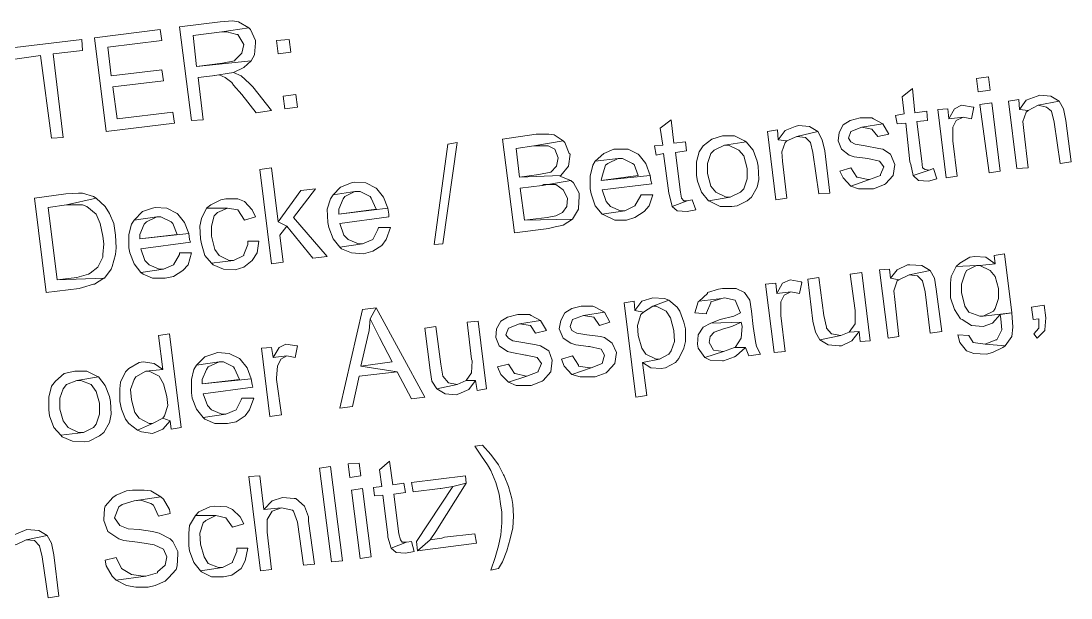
# Model space of a CAD drawing. Header units: metres. Extents: x 2713732.4 to 2713757.2, y 1226081.6 to 1226111.3.
# Drawn here: x 2713755.813 to 2713757.165, y 1226082.834 to 1226083.577 of the extents above; entities that cross this region are included whole.
import ezdxf

# ---------------------------------------------------------------- set-up
doc = ezdxf.new("R2010")
doc.units = ezdxf.units.M
doc.layers.add('einlagen_boden_erstes_og', color=7, linetype='Continuous', true_color=0x000000)

msp = doc.modelspace()

# ---------------------------------------------------------------- linework, layer by layer
at = {"layer": 'einlagen_boden_erstes_og', "color": 1, "lineweight": 0}
for points in [[(2713756.069, 1226083.5757), (2713756.0168, 1226083.5692), (2713756.032, 1226083.4486), (2713756.0472, 1226083.4497), (2713756.0407, 1226083.504), (2713756.0592, 1226083.5062), (2713756.0863, 1226083.5105), (2713756.0994, 1226083.517), (2713756.1091, 1226083.5257), (2713756.0385, 1226083.5181), (2713756.0342, 1226083.5583), (2713756.0711, 1226083.5627), (2713756.1059, 1226083.5681), (2713756.0928, 1226083.5757), (2713756.0852, 1226083.5768)], [(2713755.9918, 1226083.5659), (2713755.9071, 1226083.5551), (2713755.9223, 1226083.4345), (2713756.0103, 1226083.4453), (2713756.0081, 1226083.4595), (2713755.9364, 1226083.4508), (2713755.931, 1226083.4921), (2713755.9962, 1226083.4997), (2713755.994, 1226083.5138), (2713755.9288, 1226083.5062), (2713755.9245, 1226083.5431), (2713755.994, 1226083.5518)], [(2713756.1059, 1226083.5681), (2713756.0711, 1226083.5627), (2713756.0776, 1226083.5627), (2713756.0907, 1226083.5594), (2713756.0918, 1226083.5594), (2713756.0994, 1226083.5464), (2713756.0972, 1226083.5355), (2713756.0885, 1226083.5268), (2713756.0874, 1226083.5257), (2713756.0722, 1226083.5225), (2713756.0385, 1226083.5181), (2713756.1091, 1226083.5257), (2713756.1135, 1226083.5333), (2713756.1146, 1226083.5485), (2713756.1146, 1226083.5518), (2713756.1081, 1226083.5659)], [(2713755.8908, 1226083.5529), (2713755.7974, 1226083.542), (2713755.7985, 1226083.5268), (2713755.8376, 1226083.5322), (2713755.8517, 1226083.4258), (2713755.8669, 1226083.4269), (2713755.8539, 1226083.5344), (2713755.8919, 1226083.5388)], [(2713756.158, 1226083.5529), (2713756.1417, 1226083.5518), (2713756.1439, 1226083.5344), (2713756.1602, 1226083.5366)], [(2713756.0863, 1226083.5105), (2713756.0592, 1226083.5062), (2713756.0679, 1226083.5073), (2713756.0755, 1226083.504), (2713756.0842, 1226083.4975), (2713756.0863, 1226083.4942), (2713756.0972, 1226083.4823), (2713756.1157, 1226083.4584), (2713756.1352, 1226083.4616), (2713756.1113, 1226083.4921), (2713756.107, 1226083.4964), (2713756.0961, 1226083.5062)], [(2713757.0585, 1226083.5051), (2713757.0433, 1226083.5029), (2713757.0455, 1226083.4855), (2713757.0607, 1226083.4877)], [(2713756.1667, 1226083.4823), (2713756.1504, 1226083.4801), (2713756.1526, 1226083.4638), (2713756.1689, 1226083.466)], [(2713756.9608, 1226083.4899), (2713756.9477, 1226083.479), (2713756.9499, 1226083.4573), (2713756.939, 1226083.4551), (2713756.9412, 1226083.4443), (2713756.9521, 1226083.4453), (2713756.9575, 1226083.3954), (2713756.9586, 1226083.3921), (2713756.9618, 1226083.378), (2713756.9825, 1226083.3845), (2713756.977, 1226083.3856), (2713756.9738, 1226083.3878), (2713756.9727, 1226083.3965), (2713756.9662, 1226083.4475), (2713756.9803, 1226083.4486), (2713756.9792, 1226083.4606), (2713756.964, 1226083.4584)], [(2713757.1248, 1226083.4812), (2713757.1215, 1226083.4801), (2713757.1074, 1226083.4747), (2713757.0987, 1226083.4627), (2713757.1096, 1226083.4616), (2713757.1226, 1226083.4682), (2713757.1498, 1226083.4736), (2713757.1389, 1226083.4801)], [(2713757.0238, 1226083.4682), (2713757.0151, 1226083.4638), (2713757.0151, 1226083.4638), (2713757.0075, 1226083.4508), (2713757.0259, 1226083.453), (2713757.0368, 1226083.4508), (2713757.04, 1226083.466), (2713757.039, 1226083.466)], [(2713757.0629, 1226083.4714), (2713757.0476, 1226083.4692), (2713757.0596, 1226083.3813), (2713757.0737, 1226083.3834)], [(2713757.0976, 1226083.4758), (2713757.0846, 1226083.4736), (2713757.0954, 1226083.3867), (2713757.1096, 1226083.3878), (2713757.1041, 1226083.4356), (2713757.103, 1226083.4475), (2713757.1074, 1226083.4595), (2713757.1096, 1226083.4616), (2713757.0987, 1226083.4627)], [(2713757.1498, 1226083.4736), (2713757.1226, 1226083.4682), (2713757.1335, 1226083.466), (2713757.14, 1226083.4606), (2713757.1432, 1226083.4464), (2713757.1508, 1226083.3932), (2713757.165, 1226083.3954), (2713757.1584, 1226083.4486), (2713757.1552, 1226083.4638)], [(2713757.0064, 1226083.4638), (2713756.9933, 1226083.4627), (2713757.0042, 1226083.3747), (2713757.0183, 1226083.3769), (2713757.0129, 1226083.4225), (2713757.0129, 1226083.4247), (2713757.0129, 1226083.4399), (2713757.0172, 1226083.4486), (2713757.0259, 1226083.453), (2713757.0075, 1226083.4508)], [(2713756.6501, 1226083.4497), (2713756.636, 1226083.4388), (2713756.6392, 1226083.4171), (2713756.6284, 1226083.416), (2713756.6305, 1226083.4041), (2713756.6403, 1226083.4062), (2713756.6468, 1226083.3552), (2713756.6479, 1226083.3519), (2713756.6512, 1226083.3378), (2713756.6707, 1226083.3454), (2713756.6664, 1226083.3454), (2713756.6631, 1226083.3487), (2713756.662, 1226083.3563), (2713756.6555, 1226083.4073), (2713756.6696, 1226083.4095), (2713756.6686, 1226083.4214), (2713756.6533, 1226083.4193)], [(2713756.8141, 1226083.4421), (2713756.8098, 1226083.441), (2713756.7967, 1226083.4356), (2713756.788, 1226083.4236), (2713756.7989, 1226083.4225), (2713756.8119, 1226083.428), (2713756.8391, 1226083.4345), (2713756.8282, 1226083.441)], [(2713756.8934, 1226083.4519), (2713756.8804, 1226083.4486), (2713756.8717, 1226083.4432), (2713756.8662, 1226083.4334), (2713756.8652, 1226083.4225), (2713756.8695, 1226083.4117), (2713756.8793, 1226083.4041), (2713756.8858, 1226083.4019), (2713756.9032, 1226083.3997), (2713756.9032, 1226083.3997), (2713756.9184, 1226083.3965), (2713756.9238, 1226083.3889), (2713756.9195, 1226083.3791), (2713756.9195, 1226083.378), (2713756.9054, 1226083.3726), (2713756.8815, 1226083.3639), (2713756.8912, 1226083.3606), (2713756.9075, 1226083.3606), (2713756.9108, 1226083.3606), (2713756.9249, 1226083.3661), (2713756.926, 1226083.3671), (2713756.9358, 1226083.378), (2713756.9379, 1226083.3921), (2713756.9325, 1226083.4052), (2713756.9227, 1226083.4117), (2713756.9173, 1226083.4128), (2713756.8999, 1226083.416), (2713756.8869, 1226083.4182), (2713756.8815, 1226083.4214), (2713756.8782, 1226083.4258), (2713756.8815, 1226083.4345), (2713756.8815, 1226083.4345), (2713756.8956, 1226083.4399), (2713756.9227, 1226083.4443), (2713756.9108, 1226083.4508), (2713756.9086, 1226083.4519)], [(2713756.9227, 1226083.4443), (2713756.8956, 1226083.4399), (2713756.9086, 1226083.4377), (2713756.9162, 1226083.428), (2713756.9303, 1226083.4312)], [(2713756.4763, 1226083.4312), (2713756.4328, 1226083.4247), (2713756.448, 1226083.3041), (2713756.4926, 1226083.3096), (2713756.4969, 1226083.3107), (2713756.511, 1226083.3139), (2713756.523, 1226083.3215), (2713756.4611, 1226083.3204), (2713756.4557, 1226083.3617), (2713756.4839, 1226083.365), (2713756.5208, 1226083.3715), (2713756.5067, 1226083.3769), (2713756.5078, 1226083.378), (2713756.4546, 1226083.3758), (2713756.4502, 1226083.4128), (2713756.473, 1226083.416), (2713756.511, 1226083.4225), (2713756.4991, 1226083.4301), (2713756.4926, 1226083.4312)], [(2713756.7163, 1226083.4291), (2713756.7022, 1226083.4247), (2713756.6914, 1226083.416), (2713756.6859, 1226083.4084), (2713756.6827, 1226083.3954), (2713756.6827, 1226083.378), (2713756.6838, 1226083.3704), (2713756.6892, 1226083.3563), (2713756.6979, 1226083.3454), (2713756.7261, 1226083.3498), (2713756.7207, 1226083.3498), (2713756.7077, 1226083.3563), (2713756.7011, 1226083.3639), (2713756.6968, 1226083.3802), (2713756.6968, 1226083.3932), (2713756.7011, 1226083.4062), (2713756.7055, 1226083.4106), (2713756.7185, 1226083.4171), (2713756.7468, 1226083.4214), (2713756.7446, 1226083.4225), (2713756.7316, 1226083.4291)], [(2713756.787, 1226083.4367), (2713756.7739, 1226083.4345), (2713756.7848, 1226083.3465), (2713756.7989, 1226083.3487), (2713756.7935, 1226083.3965), (2713756.7924, 1226083.4084), (2713756.7967, 1226083.4204), (2713756.7989, 1226083.4225), (2713756.788, 1226083.4236)], [(2713756.8391, 1226083.4345), (2713756.8119, 1226083.428), (2713756.8228, 1226083.4269), (2713756.8293, 1226083.4204), (2713756.8326, 1226083.4073), (2713756.8402, 1226083.3541), (2713756.8543, 1226083.3552), (2713756.8478, 1226083.4095), (2713756.8445, 1226083.4236)], [(2713756.3449, 1226083.2889), (2713756.3622, 1226083.4182), (2713756.3742, 1226083.4204), (2713756.3557, 1226083.29), (2713756.3449, 1226083.2889)], [(2713756.511, 1226083.4225), (2713756.473, 1226083.416), (2713756.4774, 1226083.416), (2713756.4915, 1226083.416), (2713756.5002, 1226083.4117), (2713756.5045, 1226083.4008), (2713756.5024, 1226083.3899), (2713756.4948, 1226083.3823), (2713756.4795, 1226083.3791), (2713756.4546, 1226083.3758), (2713756.5078, 1226083.378), (2713756.5176, 1226083.3899), (2713756.5176, 1226083.3899), (2713756.5197, 1226083.4052), (2713756.5187, 1226083.4062), (2713756.5132, 1226083.4204)], [(2713756.7468, 1226083.4214), (2713756.7185, 1226083.4171), (2713756.724, 1226083.4171), (2713756.737, 1226083.4106), (2713756.7435, 1226083.403), (2713756.7478, 1226083.3867), (2713756.7478, 1226083.3737), (2713756.7435, 1226083.3606), (2713756.7392, 1226083.3563), (2713756.7261, 1226083.3498), (2713756.6979, 1226083.3454), (2713756.7001, 1226083.3443), (2713756.7131, 1226083.3378), (2713756.7283, 1226083.3378), (2713756.7348, 1226083.3389), (2713756.7478, 1226083.3454), (2713756.7533, 1226083.3498), (2713756.7609, 1226083.3628), (2713756.7631, 1226083.3726), (2713756.762, 1226083.3899), (2713756.7609, 1226083.3965), (2713756.7555, 1226083.4106)], [(2713756.5523, 1226083.3965), (2713756.5491, 1226083.391), (2713756.5458, 1226083.3769), (2713756.5458, 1226083.3606), (2713756.5469, 1226083.3541), (2713756.5523, 1226083.3389), (2713756.561, 1226083.328), (2713756.5903, 1226083.3324), (2713756.5849, 1226083.3324), (2713756.5719, 1226083.3378), (2713756.5664, 1226083.3443), (2713756.561, 1226083.3595), (2713756.6251, 1226083.3671), (2713756.624, 1226083.3715), (2713756.6229, 1226083.378), (2713756.5599, 1226083.3715), (2713756.561, 1226083.3769), (2713756.5654, 1226083.391), (2713756.5686, 1226083.3932), (2713756.5817, 1226083.3997)], [(2713756.5795, 1226083.4117), (2713756.5762, 1226083.4117), (2713756.5632, 1226083.4062), (2713756.5523, 1226083.3965), (2713756.5817, 1226083.3997), (2713756.5871, 1226083.3997), (2713756.6001, 1226083.3932), (2713756.6023, 1226083.3921), (2713756.6077, 1226083.378), (2713756.5599, 1226083.3715), (2713756.6229, 1226083.378), (2713756.6175, 1226083.3932), (2713756.6088, 1226083.4041), (2713756.6077, 1226083.4052), (2713756.5947, 1226083.4117)], [(2713756.1352, 1226083.3878), (2713756.12, 1226083.3856), (2713756.1352, 1226083.2639), (2713756.1504, 1226083.2661), (2713756.1461, 1226083.3009), (2713756.1548, 1226083.3128), (2713756.1439, 1226083.3183)], [(2713756.8815, 1226083.3878), (2713756.8673, 1226083.3834), (2713756.8717, 1226083.3747), (2713756.8815, 1226083.3639), (2713756.9054, 1226083.3726), (2713756.9032, 1226083.3726), (2713756.8901, 1226083.3758), (2713756.8891, 1226083.3758)], [(2713756.9879, 1226083.3867), (2713756.9825, 1226083.3845), (2713756.9618, 1226083.378), (2713756.9684, 1226083.3715), (2713756.9814, 1226083.3704), (2713756.9923, 1226083.3737)], [(2713756.1917, 1226083.3606), (2713756.1732, 1226083.3584), (2713756.1439, 1226083.3183), (2713756.1548, 1226083.3128), (2713756.1884, 1226083.2715), (2713756.2069, 1226083.2737), (2713756.1635, 1226083.3237)], [(2713756.2417, 1226083.3693), (2713756.2384, 1226083.3682), (2713756.2243, 1226083.3628), (2713756.2145, 1226083.353), (2713756.2427, 1226083.3574), (2713756.2493, 1226083.3574), (2713756.2623, 1226083.3508), (2713756.2634, 1226083.3487), (2713756.2699, 1226083.3346), (2713756.2221, 1226083.328), (2713756.2851, 1226083.3356), (2713756.2797, 1226083.3498), (2713756.271, 1226083.3606), (2713756.2699, 1226083.3617), (2713756.2569, 1226083.3682)], [(2713756.5208, 1226083.3715), (2713756.4839, 1226083.365), (2713756.4861, 1226083.3661), (2713756.5013, 1226083.3661), (2713756.511, 1226083.3595), (2713756.5165, 1226083.3487), (2713756.5154, 1226083.3378), (2713756.51, 1226083.3302), (2713756.5013, 1226083.3259), (2713756.4904, 1226083.3237), (2713756.4611, 1226083.3204), (2713756.523, 1226083.3215), (2713756.5306, 1226083.3346), (2713756.5306, 1226083.3356), (2713756.5317, 1226083.3508), (2713756.5317, 1226083.3552), (2713756.5241, 1226083.3682)], [(2713755.8702, 1226083.3541), (2713755.83, 1226083.3487), (2713755.8452, 1226083.227), (2713755.8876, 1226083.2324), (2713755.8919, 1226083.2335), (2713755.906, 1226083.2379), (2713755.9071, 1226083.2379), (2713755.9191, 1226083.2455), (2713755.9201, 1226083.2455), (2713755.8593, 1226083.2433), (2713755.8474, 1226083.3367), (2713755.8713, 1226083.34), (2713755.9093, 1226083.3487), (2713755.906, 1226083.3508), (2713755.8919, 1226083.3552), (2713755.8865, 1226083.3552)], [(2713755.9093, 1226083.3487), (2713755.8713, 1226083.34), (2713755.8789, 1226083.34), (2713755.8919, 1226083.34), (2713755.8973, 1226083.3378), (2713755.9093, 1226083.328), (2713755.9147, 1226083.3161), (2713755.918, 1226083.2998), (2713755.9191, 1226083.29), (2713755.918, 1226083.2759), (2713755.918, 1226083.2726), (2713755.9114, 1226083.2596), (2713755.9017, 1226083.252), (2713755.8995, 1226083.2509), (2713755.8843, 1226083.2466), (2713755.8593, 1226083.2433), (2713755.9201, 1226083.2455), (2713755.9288, 1226083.2574), (2713755.9299, 1226083.2607), (2713755.9343, 1226083.2759), (2713755.9353, 1226083.2846), (2713755.9343, 1226083.3009), (2713755.9321, 1226083.3161), (2713755.9267, 1226083.3291), (2713755.9212, 1226083.3378)], [(2713756.0766, 1226083.3476), (2713756.07, 1226083.3465), (2713756.057, 1226083.34), (2713756.0516, 1226083.3356), (2713756.0787, 1226083.3356), (2713756.0918, 1226083.3335), (2713756.0918, 1226083.3335), (2713756.1005, 1226083.3204), (2713756.1146, 1226083.3248), (2713756.1102, 1226083.3335), (2713756.1005, 1226083.3443), (2713756.0918, 1226083.3476)], [(2713756.2145, 1226083.353), (2713756.2112, 1226083.3476), (2713756.2069, 1226083.3346), (2713756.208, 1226083.3172), (2713756.2091, 1226083.3107), (2713756.2145, 1226083.2965), (2713756.2232, 1226083.2857), (2713756.2525, 1226083.29), (2713756.2471, 1226083.29), (2713756.2341, 1226083.2954), (2713756.2286, 1226083.3009), (2713756.2232, 1226083.3161), (2713756.2862, 1226083.3248), (2713756.2862, 1226083.328), (2713756.2851, 1226083.3356), (2713756.2221, 1226083.328), (2713756.2221, 1226083.3346), (2713756.2275, 1226083.3476), (2713756.2297, 1226083.3508), (2713756.2427, 1226083.3574)], [(2713756.611, 1226083.353), (2713756.611, 1226083.3519), (2713756.6034, 1226083.3389), (2713756.5903, 1226083.3324), (2713756.561, 1226083.328), (2713756.5643, 1226083.3269), (2713756.5773, 1226083.3204), (2713756.5925, 1226083.3204), (2713756.6034, 1226083.3237), (2713756.6153, 1226083.3313), (2713756.6218, 1226083.3389), (2713756.6262, 1226083.353)], [(2713756.6772, 1226083.3465), (2713756.6707, 1226083.3454), (2713756.6512, 1226083.3378), (2713756.6577, 1226083.3324), (2713756.6707, 1226083.3313), (2713756.6816, 1226083.3335)], [(2713755.9853, 1226083.3367), (2713755.9821, 1226083.3356), (2713755.969, 1226083.3313), (2713755.9582, 1226083.3204), (2713755.9875, 1226083.3248), (2713755.9929, 1226083.3248), (2713756.006, 1226083.3183), (2713756.0081, 1226083.3161), (2713756.0136, 1226083.302), (2713755.9658, 1226083.2965), (2713756.0288, 1226083.303), (2713756.0233, 1226083.3172), (2713756.0146, 1226083.328), (2713756.0136, 1226083.3291), (2713756.0005, 1226083.3356)], [(2713756.0516, 1226083.3356), (2713756.0451, 1226083.3226), (2713756.0429, 1226083.3128), (2713756.044, 1226083.2965), (2713756.0451, 1226083.29), (2713756.0494, 1226083.2748), (2713756.0581, 1226083.265), (2713756.0863, 1226083.2683), (2713756.0809, 1226083.2683), (2713756.0679, 1226083.2748), (2713756.0624, 1226083.2824), (2713756.0581, 1226083.2998), (2713756.0581, 1226083.3128), (2713756.0613, 1226083.3259), (2713756.0657, 1226083.3302), (2713756.0787, 1226083.3356)], [(2713755.9582, 1226083.3204), (2713755.9549, 1226083.315), (2713755.9516, 1226083.302), (2713755.9516, 1226083.2846), (2713755.9527, 1226083.2781), (2713755.9582, 1226083.2639), (2713755.9668, 1226083.2531), (2713755.9962, 1226083.2574), (2713755.9907, 1226083.2574), (2713755.9777, 1226083.2629), (2713755.9723, 1226083.2683), (2713755.9668, 1226083.2835), (2713756.0309, 1226083.2922), (2713756.0298, 1226083.2954), (2713756.0288, 1226083.303), (2713755.9658, 1226083.2965), (2713755.9658, 1226083.302), (2713755.9712, 1226083.315), (2713755.9744, 1226083.3183), (2713755.9875, 1226083.3248)], [(2713756.2732, 1226083.3107), (2713756.2721, 1226083.3085), (2713756.2656, 1226083.2954), (2713756.2525, 1226083.29), (2713756.2232, 1226083.2857), (2713756.2254, 1226083.2835), (2713756.2384, 1226083.2781), (2713756.2536, 1226083.277), (2713756.2656, 1226083.2802), (2713756.2775, 1226083.2878), (2713756.2829, 1226083.2954), (2713756.2884, 1226083.3107)], [(2713756.1048, 1226083.2933), (2713756.1048, 1226083.2889), (2713756.0994, 1226083.2759), (2713756.0994, 1226083.2748), (2713756.0863, 1226083.2683), (2713756.0581, 1226083.265), (2713756.0603, 1226083.2629), (2713756.0733, 1226083.2574), (2713756.0885, 1226083.2563), (2713756.0994, 1226083.2596), (2713756.1102, 1226083.2683), (2713756.1167, 1226083.2781), (2713756.1189, 1226083.2933)], [(2713756.0168, 1226083.2781), (2713756.0168, 1226083.2759), (2713756.0092, 1226083.2629), (2713755.9962, 1226083.2574), (2713755.9668, 1226083.2531), (2713755.9701, 1226083.2509), (2713755.9821, 1226083.2455), (2713755.9983, 1226083.2455), (2713756.0092, 1226083.2477), (2713756.0212, 1226083.2553), (2713756.0277, 1226083.2629), (2713756.032, 1226083.2781)], [(2713757.0411, 1226083.2737), (2713757.0346, 1226083.2726), (2713757.0216, 1226083.265), (2713757.0172, 1226083.2607), (2713757.0433, 1226083.2618), (2713757.0476, 1226083.2618), (2713757.0672, 1226083.2639), (2713757.0553, 1226083.2726)], [(2713757.0792, 1226083.277), (2713757.0661, 1226083.2748), (2713757.0672, 1226083.2639), (2713757.0476, 1226083.2618), (2713757.0607, 1226083.2553), (2713757.0672, 1226083.2477), (2713757.0715, 1226083.2324), (2713757.0715, 1226083.2194), (2713757.0672, 1226083.2064), (2713757.065, 1226083.2031), (2713757.052, 1226083.1966), (2713757.0889, 1226083.2009)], [(2713756.8956, 1226083.2531), (2713756.8804, 1226083.2509), (2713756.8869, 1226083.2042), (2713756.8869, 1226083.202), (2713756.8869, 1226083.1868), (2713756.8793, 1226083.176), (2713756.8923, 1226083.177), (2713756.8934, 1226083.164), (2713756.9064, 1226083.1651)], [(2713756.9314, 1226083.2574), (2713756.9184, 1226083.2563), (2713756.9293, 1226083.1684), (2713756.9434, 1226083.1705), (2713756.9379, 1226083.2183), (2713756.9369, 1226083.2292), (2713756.9412, 1226083.2422), (2713756.9434, 1226083.2433), (2713756.9325, 1226083.2455)], [(2713756.9575, 1226083.2629), (2713756.9542, 1226083.2629), (2713756.9412, 1226083.2563), (2713756.9325, 1226083.2455), (2713756.9434, 1226083.2433), (2713756.9564, 1226083.2498), (2713756.9836, 1226083.2553), (2713756.9727, 1226083.2618)], [(2713756.9836, 1226083.2553), (2713756.9564, 1226083.2498), (2713756.9673, 1226083.2487), (2713756.9738, 1226083.2422), (2713756.977, 1226083.2281), (2713756.9836, 1226083.1749), (2713756.9988, 1226083.177), (2713756.9912, 1226083.2314), (2713756.989, 1226083.2455)], [(2713757.0172, 1226083.2607), (2713757.0107, 1226083.2477), (2713757.0096, 1226083.239), (2713757.0096, 1226083.2238), (2713757.0096, 1226083.2205), (2713757.0151, 1226083.2053), (2713757.0227, 1226083.1933), (2713757.0248, 1226083.1923), (2713757.0368, 1226083.1847), (2713757.052, 1226083.1836), (2713757.0639, 1226083.1879), (2713757.0737, 1226083.1988), (2713757.0889, 1226083.2009), (2713757.052, 1226083.1966), (2713757.0476, 1226083.1966), (2713757.0335, 1226083.202), (2713757.0281, 1226083.2096), (2713757.0238, 1226083.227), (2713757.0238, 1226083.2379), (2713757.0281, 1226083.2509), (2713757.0303, 1226083.2553), (2713757.0433, 1226083.2618)], [(2713756.7848, 1226083.239), (2713756.7717, 1226083.2379), (2713756.7826, 1226083.1499), (2713756.7967, 1226083.151), (2713756.7913, 1226083.1977), (2713756.7913, 1226083.1999), (2713756.7913, 1226083.2151), (2713756.7956, 1226083.2238), (2713756.8043, 1226083.2281), (2713756.7859, 1226083.2259)], [(2713756.8032, 1226083.2433), (2713756.7935, 1226083.239), (2713756.7935, 1226083.239), (2713756.7859, 1226083.2259), (2713756.8043, 1226083.2281), (2713756.8152, 1226083.2259), (2713756.8185, 1226083.24), (2713756.8174, 1226083.2411)], [(2713756.8402, 1226083.2466), (2713756.8261, 1226083.2444), (2713756.8326, 1226083.1901), (2713756.8358, 1226083.176), (2713756.8413, 1226083.1662), (2713756.8684, 1226083.1716), (2713756.8565, 1226083.1738), (2713756.85, 1226083.1814), (2713756.85, 1226083.1825), (2713756.8467, 1226083.1977)], [(2713756.7163, 1226083.2324), (2713756.7109, 1226083.2314), (2713756.6968, 1226083.227), (2713756.6968, 1226083.2259), (2713756.6859, 1226083.2162), (2713756.7153, 1226083.2194), (2713756.7185, 1226083.2205), (2713756.7326, 1226083.2172), (2713756.7381, 1226083.2042), (2713756.7392, 1226083.2009), (2713756.7305, 1226083.1966), (2713756.7131, 1226083.1923), (2713756.7011, 1226083.1879), (2713756.7402, 1226083.189), (2713756.7413, 1226083.1836), (2713756.7402, 1226083.1684), (2713756.7326, 1226083.1564), (2713756.7316, 1226083.1564), (2713756.7457, 1226083.1564), (2713756.75, 1226083.1455), (2713756.7652, 1226083.1477), (2713756.7598, 1226083.1575), (2713756.7587, 1226083.164), (2713756.7555, 1226083.1836), (2713756.7533, 1226083.2031), (2713756.7511, 1226083.2172), (2713756.7446, 1226083.227), (2713756.7337, 1226083.2324), (2713756.7316, 1226083.2324)], [(2713756.6023, 1226083.2162), (2713756.5893, 1226083.214), (2713756.6045, 1226083.0923), (2713756.6186, 1226083.0945), (2713756.6132, 1226083.1369), (2713756.6349, 1226083.1412), (2713756.6305, 1226083.1412), (2713756.6175, 1226083.1477), (2713756.6121, 1226083.1553), (2713756.6077, 1226083.1716), (2713756.6066, 1226083.1847), (2713756.611, 1226083.1988), (2713756.6142, 1226083.202), (2713756.6034, 1226083.2042)], [(2713756.6262, 1226083.2205), (2713756.6121, 1226083.2162), (2713756.6034, 1226083.2042), (2713756.6142, 1226083.202), (2713756.6262, 1226083.2096), (2713756.6468, 1226083.2172), (2713756.6414, 1226083.2194)], [(2713756.6468, 1226083.2172), (2713756.6262, 1226083.2096), (2713756.6305, 1226083.2096), (2713756.6436, 1226083.2031), (2713756.649, 1226083.1944), (2713756.6533, 1226083.1781), (2713756.6544, 1226083.164), (2713756.6501, 1226083.1521), (2713756.6468, 1226083.1477), (2713756.6349, 1226083.1412), (2713756.6132, 1226083.1369), (2713756.624, 1226083.1303), (2713756.6371, 1226083.1293), (2713756.6425, 1226083.1303), (2713756.6555, 1226083.1369), (2713756.6599, 1226083.1423), (2713756.6664, 1226083.1553), (2713756.6686, 1226083.164), (2713756.6686, 1226083.1803), (2713756.6664, 1226083.189), (2713756.661, 1226083.2031), (2713756.6577, 1226083.2085)], [(2713756.6859, 1226083.2162), (2713756.6848, 1226083.2151), (2713756.6805, 1226083.2009), (2713756.6957, 1226083.1999), (2713756.6957, 1226083.2009), (2713756.7011, 1226083.214), (2713756.7011, 1226083.2151), (2713756.7153, 1226083.2194)], [(2713757.1302, 1226083.2107), (2713757.1139, 1226083.2085), (2713757.1161, 1226083.1923), (2713757.1237, 1226083.1933), (2713757.1237, 1226083.1814), (2713757.1172, 1226083.1738), (2713757.1215, 1226083.1684), (2713757.1313, 1226083.1781), (2713757.1313, 1226083.1792), (2713757.1324, 1226083.1944)], [(2713756.2699, 1226083.2075), (2713756.2525, 1226083.2053), (2713756.2232, 1226083.0782), (2713756.2395, 1226083.0804), (2713756.2482, 1226083.1195), (2713756.2971, 1226083.1249), (2713756.2504, 1226083.1325), (2713756.259, 1226083.1694), (2713756.2612, 1226083.1781), (2713756.2623, 1226083.1933)], [(2713756.2699, 1226083.2075), (2713756.2623, 1226083.1933), (2713756.2666, 1226083.1847), (2713756.2743, 1226083.1694), (2713756.2905, 1226083.1379), (2713756.2504, 1226083.1325), (2713756.2971, 1226083.1249), (2713756.3155, 1226083.0901), (2713756.3329, 1226083.0923)], [(2713756.4524, 1226083.1988), (2713756.4394, 1226083.1955), (2713756.4307, 1226083.1901), (2713756.4252, 1226083.1803), (2713756.4242, 1226083.1694), (2713756.4285, 1226083.1586), (2713756.4394, 1226083.151), (2713756.4448, 1226083.1499), (2713756.4622, 1226083.1466), (2713756.4633, 1226083.1466), (2713756.4774, 1226083.1434), (2713756.4828, 1226083.1358), (2713756.4785, 1226083.126), (2713756.4785, 1226083.1249), (2713756.4643, 1226083.1195), (2713756.4404, 1226083.1119), (2713756.4502, 1226083.1075), (2713756.4665, 1226083.1075), (2713756.4698, 1226083.1075), (2713756.4839, 1226083.113), (2713756.485, 1226083.114), (2713756.4948, 1226083.1249), (2713756.4969, 1226083.1401), (2713756.4926, 1226083.1521), (2713756.4817, 1226083.1586), (2713756.4763, 1226083.1597), (2713756.4589, 1226083.1629), (2713756.4459, 1226083.1651), (2713756.4404, 1226083.1684), (2713756.4372, 1226083.1727), (2713756.4404, 1226083.1814), (2713756.4404, 1226083.1814), (2713756.4546, 1226083.1868), (2713756.4817, 1226083.1912), (2713756.4698, 1226083.1977), (2713756.4676, 1226083.1988)], [(2713756.5339, 1226083.2096), (2713756.5219, 1226083.2064), (2713756.5132, 1226083.2009), (2713756.5078, 1226083.1912), (2713756.5056, 1226083.1803), (2713756.511, 1226083.1684), (2713756.5208, 1226083.1618), (2713756.5273, 1226083.1597), (2713756.5436, 1226083.1575), (2713756.5447, 1226083.1575), (2713756.5599, 1226083.1542), (2713756.5643, 1226083.1466), (2713756.561, 1226083.1358), (2713756.561, 1226083.1358), (2713756.5469, 1226083.1303), (2713756.5219, 1226083.1216), (2713756.5328, 1226083.1184), (2713756.5491, 1226083.1184), (2713756.5523, 1226083.1184), (2713756.5664, 1226083.1238), (2713756.5675, 1226083.1249), (2713756.5773, 1226083.1358), (2713756.5795, 1226083.1499), (2713756.5741, 1226083.1618), (2713756.5643, 1226083.1694), (2713756.5588, 1226083.1705), (2713756.5415, 1226083.1727), (2713756.5284, 1226083.1749), (2713756.5219, 1226083.1781), (2713756.5197, 1226083.1836), (2713756.523, 1226083.1923), (2713756.523, 1226083.1923), (2713756.5371, 1226083.1977), (2713756.5643, 1226083.202), (2713756.5523, 1226083.2085), (2713756.5491, 1226083.2096)], [(2713756.5643, 1226083.202), (2713756.5371, 1226083.1977), (2713756.5502, 1226083.1955), (2713756.5578, 1226083.1847), (2713756.5708, 1226083.189)], [(2713757.0889, 1226083.2009), (2713757.0737, 1226083.1988), (2713757.0748, 1226083.1933), (2713757.0759, 1226083.1792), (2713757.0694, 1226083.1662), (2713757.0683, 1226083.1662), (2713757.0542, 1226083.1608), (2713757.0802, 1226083.1586), (2713757.0889, 1226083.1705), (2713757.09, 1226083.1825)], [(2713756.347, 1226083.1836), (2713756.3329, 1226083.1814), (2713756.3394, 1226083.1271), (2713756.3416, 1226083.113), (2713756.3481, 1226083.1032), (2713756.3742, 1226083.1086), (2713756.3633, 1226083.1108), (2713756.3557, 1226083.1195), (2713756.3557, 1226083.1195), (2713756.3535, 1226083.1347)], [(2713756.4013, 1226083.1901), (2713756.3872, 1226083.189), (2713756.3927, 1226083.1412), (2713756.3937, 1226083.139), (2713756.3927, 1226083.1238), (2713756.3861, 1226083.114), (2713756.3981, 1226083.114), (2713756.4003, 1226083.101), (2713756.4122, 1226083.1032)], [(2713756.4817, 1226083.1912), (2713756.4546, 1226083.1868), (2713756.4687, 1226083.1847), (2713756.4752, 1226083.1749), (2713756.4893, 1226083.1781)], [(2713756.7011, 1226083.1879), (2713756.6914, 1226083.1825), (2713756.6848, 1226083.1727), (2713756.6838, 1226083.1608), (2713756.6848, 1226083.1553), (2713756.6935, 1226083.1434), (2713756.7174, 1226083.151), (2713756.7044, 1226083.1531), (2713756.699, 1226083.1629), (2713756.7001, 1226083.1705), (2713756.7055, 1226083.176), (2713756.7174, 1226083.1803), (2713756.7283, 1226083.1836), (2713756.7402, 1226083.189)], [(2713756.0038, 1226083.1738), (2713755.9897, 1226083.1716), (2713755.9951, 1226083.1282), (2713755.9734, 1226083.126), (2713755.9777, 1226083.126), (2713755.9907, 1226083.1195), (2713755.9962, 1226083.1097), (2713756.0005, 1226083.0934), (2713756.0016, 1226083.0815), (2713755.9973, 1226083.0684), (2713755.9951, 1226083.0652), (2713756.0049, 1226083.0619), (2713756.006, 1226083.051), (2713756.019, 1226083.0532)], [(2713756.8793, 1226083.176), (2713756.8684, 1226083.1716), (2713756.8413, 1226083.1662), (2713756.8521, 1226083.1597), (2713756.8662, 1226083.1586), (2713756.8695, 1226083.1586), (2713756.8825, 1226083.1651), (2713756.8923, 1226083.177)], [(2713757.0194, 1226083.1727), (2713757.0216, 1226083.1629), (2713757.0303, 1226083.1521), (2713757.04, 1226083.1488), (2713757.0563, 1226083.1477), (2713757.0639, 1226083.1499), (2713757.077, 1226083.1564), (2713757.0802, 1226083.1586), (2713757.0542, 1226083.1608), (2713757.0542, 1226083.1608), (2713757.039, 1226083.1629), (2713757.0335, 1226083.1716)], [(2713756.1352, 1226083.1564), (2713756.1222, 1226083.1553), (2713756.133, 1226083.0673), (2713756.1482, 1226083.0695), (2713756.1417, 1226083.1151), (2713756.1417, 1226083.1173), (2713756.1428, 1226083.1325), (2713756.1472, 1226083.1412), (2713756.1548, 1226083.1455), (2713756.1374, 1226083.1434)], [(2713756.1537, 1226083.1608), (2713756.145, 1226083.1564), (2713756.145, 1226083.1564), (2713756.1374, 1226083.1434), (2713756.1548, 1226083.1455), (2713756.1656, 1226083.1434), (2713756.1689, 1226083.1586), (2713756.1678, 1226083.1586)], [(2713756.7316, 1226083.1564), (2713756.7174, 1226083.151), (2713756.6935, 1226083.1434), (2713756.7001, 1226083.1401), (2713756.7163, 1226083.139), (2713756.7174, 1226083.139), (2713756.7316, 1226083.1445), (2713756.7337, 1226083.1455), (2713756.7457, 1226083.1564)], [(2713756.0657, 1226083.1499), (2713756.0624, 1226083.1488), (2713756.0494, 1226083.1445), (2713756.0385, 1226083.1336), (2713756.0679, 1226083.1379), (2713756.0733, 1226083.1379), (2713756.0863, 1226083.1314), (2713756.0874, 1226083.1293), (2713756.0939, 1226083.1151), (2713756.0461, 1226083.1097), (2713756.1091, 1226083.1162), (2713756.1037, 1226083.1303), (2713756.095, 1226083.1412), (2713756.0939, 1226083.1423), (2713756.0809, 1226083.1488)], [(2713756.523, 1226083.1455), (2713756.5089, 1226083.1412), (2713756.5121, 1226083.1325), (2713756.5219, 1226083.1216), (2713756.5469, 1226083.1303), (2713756.5447, 1226083.1303), (2713756.5306, 1226083.1325), (2713756.5306, 1226083.1336)], [(2713755.9701, 1226083.1379), (2713755.9647, 1226083.1369), (2713755.9516, 1226083.1293), (2713755.9473, 1226083.1249), (2713755.9408, 1226083.1119), (2713755.9397, 1226083.1032), (2713755.9397, 1226083.0869), (2713755.9419, 1226083.0771), (2713755.9473, 1226083.0641), (2713755.9516, 1226083.0586), (2713755.9625, 1226083.05), (2713755.9821, 1226083.0586), (2713755.9777, 1226083.0586), (2713755.9647, 1226083.0652), (2713755.9592, 1226083.0728), (2713755.9549, 1226083.0891), (2713755.9538, 1226083.1021), (2713755.9582, 1226083.1151), (2713755.9603, 1226083.1184), (2713755.9734, 1226083.126), (2713755.9951, 1226083.1282), (2713755.9842, 1226083.1358)], [(2713756.0385, 1226083.1336), (2713756.0353, 1226083.1282), (2713756.032, 1226083.1151), (2713756.032, 1226083.0978), (2713756.0331, 1226083.0912), (2713756.0385, 1226083.0771), (2713756.0472, 1226083.0663), (2713756.0766, 1226083.0706), (2713756.0711, 1226083.0706), (2713756.0581, 1226083.076), (2713756.0527, 1226083.0815), (2713756.0472, 1226083.0967), (2713756.1113, 1226083.1054), (2713756.1102, 1226083.1086), (2713756.1091, 1226083.1162), (2713756.0461, 1226083.1097), (2713756.0461, 1226083.1151), (2713756.0516, 1226083.1282), (2713756.0537, 1226083.1314), (2713756.0679, 1226083.1379)], [(2713756.4404, 1226083.1347), (2713756.4263, 1226083.1314), (2713756.4307, 1226083.1216), (2713756.4404, 1226083.1119), (2713756.4643, 1226083.1195), (2713756.4633, 1226083.1195), (2713756.4491, 1226083.1227), (2713756.448, 1226083.1227)], [(2713755.8821, 1226083.126), (2713755.868, 1226083.1227), (2713755.8571, 1226083.113), (2713755.8517, 1226083.1064), (2713755.8484, 1226083.0923), (2713755.8484, 1226083.076), (2713755.8495, 1226083.0684), (2713755.855, 1226083.0532), (2713755.8637, 1226083.0434), (2713755.893, 1226083.0467), (2713755.8865, 1226083.0467), (2713755.8734, 1226083.0532), (2713755.8669, 1226083.0619), (2713755.8626, 1226083.0771), (2713755.8626, 1226083.0912), (2713755.8669, 1226083.1032), (2713755.8713, 1226083.1086), (2713755.8843, 1226083.114), (2713755.9125, 1226083.1184), (2713755.9104, 1226083.1195), (2713755.8973, 1226083.126)], [(2713755.9125, 1226083.1184), (2713755.8843, 1226083.114), (2713755.8897, 1226083.114), (2713755.9028, 1226083.1086), (2713755.9093, 1226083.0999), (2713755.9136, 1226083.0847), (2713755.9136, 1226083.0706), (2713755.9093, 1226083.0576), (2713755.906, 1226083.0532), (2713755.893, 1226083.0467), (2713755.8637, 1226083.0434), (2713755.8658, 1226083.0413), (2713755.8789, 1226083.0358), (2713755.8941, 1226083.0347), (2713755.9006, 1226083.0358), (2713755.9136, 1226083.0424), (2713755.9191, 1226083.0467), (2713755.9267, 1226083.0597), (2713755.9288, 1226083.0706), (2713755.9277, 1226083.0869), (2713755.9267, 1226083.0934), (2713755.9212, 1226083.1075)], [(2713756.3861, 1226083.114), (2713756.3742, 1226083.1086), (2713756.3481, 1226083.1032), (2713756.359, 1226083.0967), (2713756.3731, 1226083.0956), (2713756.3764, 1226083.0967), (2713756.3894, 1226083.1021), (2713756.3981, 1226083.114)], [(2713756.0972, 1226083.0912), (2713756.0961, 1226083.0891), (2713756.0896, 1226083.076), (2713756.0766, 1226083.0706), (2713756.0472, 1226083.0663), (2713756.0494, 1226083.0641), (2713756.0624, 1226083.0586), (2713756.0787, 1226083.0586), (2713756.0896, 1226083.0608), (2713756.1015, 1226083.0684), (2713756.107, 1226083.076), (2713756.1124, 1226083.0912)], [(2713755.9951, 1226083.0652), (2713755.9821, 1226083.0586), (2713755.9625, 1226083.05), (2713755.9679, 1226083.0478), (2713755.9821, 1226083.0456), (2713755.9951, 1226083.051), (2713756.0049, 1226083.0619)], [(2713756.4068, 1226083.0304), (2713756.397, 1226083.0293), (2713756.4057, 1226083.0163), (2713756.4133, 1226083.0054), (2713756.4176, 1226082.9978), (2713756.4242, 1226082.9826), (2713756.4242, 1226082.9826), (2713756.4285, 1226082.9674), (2713756.4307, 1226082.9522), (2713756.4318, 1226082.9446), (2713756.4318, 1226082.9305), (2713756.4307, 1226082.9153), (2713756.4274, 1226082.9011), (2713756.4231, 1226082.8859), (2713756.4176, 1226082.8696), (2713756.4274, 1226082.8718), (2713756.4328, 1226082.8805), (2713756.4383, 1226082.8946), (2713756.4426, 1226082.9098), (2713756.4459, 1226082.924), (2713756.447, 1226082.9392), (2713756.4459, 1226082.9544), (2713756.4448, 1226082.962), (2713756.4404, 1226082.9772), (2713756.435, 1226082.9913), (2713756.4339, 1226082.9924), (2713756.4274, 1226083.0054), (2713756.4176, 1226083.0185)], [(2713756.2482, 1226083.0076), (2713756.2341, 1226083.0065), (2713756.2362, 1226082.9891), (2713756.2504, 1226082.9913)], [(2713756.2873, 1226083.0098), (2713756.2743, 1226082.9989), (2713756.2775, 1226082.9772), (2713756.2666, 1226082.9761), (2713756.2677, 1226082.9652), (2713756.2786, 1226082.9663), (2713756.2851, 1226082.9153), (2713756.2851, 1226082.912), (2713756.2895, 1226082.8979), (2713756.309, 1226082.9055), (2713756.3036, 1226082.9055), (2713756.3014, 1226082.9087), (2713756.2992, 1226082.9164), (2713756.2927, 1226082.9674), (2713756.3079, 1226082.9696), (2713756.3058, 1226082.9815), (2713756.2916, 1226082.9794)], [(2713756.2123, 1226082.8805), (2713756.1971, 1226083.0011), (2713756.2112, 1226083.0032), (2713756.2265, 1226082.8816), (2713756.2123, 1226082.8805)], [(2713756.12, 1226082.9913), (2713756.1059, 1226082.9902), (2713756.1211, 1226082.8686), (2713756.1352, 1226082.8707), (2713756.1298, 1226082.9185), (2713756.1298, 1226082.9196), (2713756.1298, 1226082.9348), (2713756.1363, 1226082.9457), (2713756.1482, 1226082.95), (2713756.1254, 1226082.9479)], [(2713756.385, 1226082.9913), (2713756.3155, 1226082.9826), (2713756.3177, 1226082.9707), (2713756.3525, 1226082.975), (2713756.3535, 1226082.975), (2713756.3688, 1226082.9772), (2713756.3861, 1226082.9815)], [(2713756.3861, 1226082.9815), (2713756.3688, 1226082.9772), (2713756.322, 1226082.9066), (2713756.3231, 1226082.8946), (2713756.3394, 1226082.9087), (2713756.347, 1226082.9196)], [(2713755.956, 1226082.9728), (2713755.9484, 1226082.9717), (2713755.9353, 1226082.9663), (2713755.931, 1226082.9631), (2713755.9212, 1226082.9522), (2713755.9201, 1226082.9489), (2713755.9191, 1226082.9348), (2713755.9191, 1226082.9337), (2713755.9245, 1226082.9196), (2713755.9256, 1226082.9185), (2713755.9386, 1226082.9098), (2713755.9451, 1226082.9077), (2713755.9625, 1226082.9055), (2713755.9712, 1226082.9044), (2713755.9842, 1226082.9022), (2713755.9962, 1226082.8968), (2713756.0005, 1226082.887), (2713755.9983, 1226082.8762), (2713755.9886, 1226082.8675), (2713755.9886, 1226082.8664), (2713755.9734, 1226082.862), (2713755.9353, 1226082.8566), (2713755.9484, 1226082.8501), (2713755.9603, 1226082.8479), (2713755.9766, 1226082.8479), (2713755.9853, 1226082.8501), (2713755.9983, 1226082.8555), (2713756.0027, 1226082.8599), (2713756.0125, 1226082.8707), (2713756.0136, 1226082.8751), (2713756.0146, 1226082.8903), (2713756.0146, 1226082.8935), (2713756.0081, 1226082.9066), (2713756.0049, 1226082.9098), (2713755.9907, 1226082.9174), (2713755.9821, 1226082.9196), (2713755.9647, 1226082.9218), (2713755.9506, 1226082.9229), (2713755.9397, 1226082.9272), (2713755.9332, 1226082.937), (2713755.9332, 1226082.937), (2713755.9386, 1226082.9511), (2713755.9429, 1226082.9544), (2713755.9582, 1226082.9587), (2713755.9929, 1226082.9641), (2713755.9799, 1226082.9717), (2713755.9712, 1226082.9728)], [(2713756.2525, 1226082.975), (2713756.2384, 1226082.9728), (2713756.2493, 1226082.8848), (2713756.2634, 1226082.887)], [(2713755.9929, 1226082.9641), (2713755.9582, 1226082.9587), (2713755.9668, 1226082.9598), (2713755.9799, 1226082.9555), (2713755.9831, 1226082.9533), (2713755.9897, 1226082.9392), (2713756.0049, 1226082.9424), (2713756.0038, 1226082.9479), (2713755.9962, 1226082.9609)], [(2713756.1493, 1226082.9631), (2713756.1363, 1226082.9587), (2713756.1254, 1226082.9479), (2713756.1482, 1226082.95), (2713756.1624, 1226082.9468), (2713756.1635, 1226082.9457), (2713756.1689, 1226082.9316), (2713756.1765, 1226082.8762), (2713756.1906, 1226082.8772), (2713756.183, 1226082.9326), (2713756.183, 1226082.9381), (2713756.1776, 1226082.9522), (2713756.1667, 1226082.962), (2713756.1645, 1226082.962)], [(2713756.0375, 1226082.9402), (2713756.0298, 1226082.9272), (2713756.0288, 1226082.9174), (2713756.0288, 1226082.9011), (2713756.0298, 1226082.8946), (2713756.0353, 1226082.8794), (2713756.044, 1226082.8686), (2713756.0722, 1226082.8729), (2713756.0668, 1226082.8729), (2713756.0537, 1226082.8783), (2713756.0483, 1226082.887), (2713756.044, 1226082.9033), (2713756.0429, 1226082.9174), (2713756.0472, 1226082.9305), (2713756.0505, 1226082.9337), (2713756.0635, 1226082.9402)], [(2713756.0613, 1226082.9522), (2713756.0559, 1226082.9511), (2713756.0418, 1226082.9446), (2713756.0375, 1226082.9402), (2713756.0635, 1226082.9402), (2713756.0766, 1226082.937), (2713756.0766, 1226082.937), (2713756.0852, 1226082.925), (2713756.0994, 1226082.9294), (2713756.095, 1226082.9381), (2713756.0852, 1226082.9479), (2713756.0776, 1226082.9511)], [(2713755.8202, 1226082.9218), (2713755.8169, 1226082.9207), (2713755.8039, 1226082.9153), (2713755.7952, 1226082.9033), (2713755.8061, 1226082.9022), (2713755.8191, 1226082.9087), (2713755.8463, 1226082.9142), (2713755.8354, 1226082.9207)], [(2713755.8463, 1226082.9142), (2713755.8191, 1226082.9087), (2713755.83, 1226082.9077), (2713755.8365, 1226082.9011), (2713755.8398, 1226082.887), (2713755.8474, 1226082.8338), (2713755.8615, 1226082.836), (2713755.855, 1226082.8892), (2713755.8517, 1226082.9044)], [(2713756.397, 1226082.9164), (2713756.3579, 1226082.912), (2713756.3546, 1226082.9109), (2713756.3394, 1226082.9087), (2713756.3231, 1226082.8946), (2713756.3992, 1226082.9044)], [(2713756.3155, 1226082.9066), (2713756.309, 1226082.9055), (2713756.2895, 1226082.8979), (2713756.296, 1226082.8925), (2713756.3079, 1226082.8914), (2713756.3188, 1226082.8935)], [(2713755.9353, 1226082.8859), (2713755.9212, 1226082.8827), (2713755.9223, 1226082.8751), (2713755.9299, 1226082.862), (2713755.9353, 1226082.8566), (2713755.9734, 1226082.862), (2713755.9701, 1226082.862), (2713755.9549, 1226082.8642), (2713755.9549, 1226082.8642), (2713755.9419, 1226082.8718), (2713755.9419, 1226082.8718)], [(2713756.0907, 1226082.8979), (2713756.0907, 1226082.8935), (2713756.0852, 1226082.8805), (2713756.0852, 1226082.8794), (2713756.0722, 1226082.8729), (2713756.044, 1226082.8686), (2713756.0451, 1226082.8675), (2713756.0581, 1226082.861), (2713756.0733, 1226082.861), (2713756.0842, 1226082.8631), (2713756.0961, 1226082.8718), (2713756.1015, 1226082.8816), (2713756.1048, 1226082.8979)]]:
    msp.add_lwpolyline(points, close=True, dxfattribs=at)

doc.saveas('drawing.dxf')
